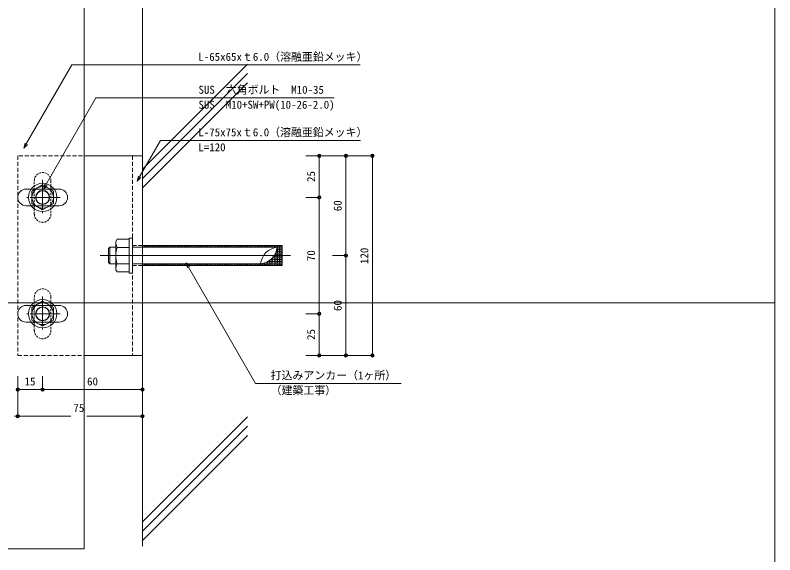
# Model space of a CAD drawing. Units: millimetres on the paper. Extents: x -401 to 401, y -279 to 279.
# Drawn here: x 172.4 to 400.7, y -62.5 to 99.8 of the extents above; entities that cross this region are included whole.
import ezdxf
from ezdxf.enums import TextEntityAlignment as Align

# ---------------------------------------------------------------- set-up
doc = ezdxf.new("R2010")
doc.units = ezdxf.units.MM
doc.linetypes.add('DASHED1', pattern=[1.8, 1.2, -0.6])
doc.linetypes.add('LONG_CHAIN', pattern=[21, 18, -1, 1, -1])
for name, color, linetype, lineweight in [('0-0_A-C01-補助線(非印刷)', 4, 'Continuous', 9), ('0-1_0-A01-枠A', 4, 'Continuous', 9), ('0-4_A-C02-ハッチング', 134, 'Continuous', 9), ('0-5_A-D01-RC', 4, 'Continuous', 9), ('0-8_A-D09-金物_鋼材', 4, 'Continuous', 9), ('0-A_0', 1, 'Continuous', 9), ('0-B_A-C05-見え掛り_細線', 1, 'Continuous', 9), ('0-C_A-C04-見上げ_見え隠れ線', 4, 'DASHED1', 9), ('1-1_0-A11-寸法_詳細', 5, 'Continuous', 9), ('1-3_A-B03-文字_書込_小', 7, 'Continuous', 9)]:
    doc.layers.add(name, color=color, linetype=linetype, lineweight=lineweight)
doc.styles.add('ＭＳ ゴシック', font='')
doc.styles.get('ＭＳ ゴシック').set_extended_font_data('MS Gothic')

# ---------------------------------------------------------------- blocks, each defined once
blk = doc.blocks.new('G$CF361E94F')
at = {"layer": '0-A_0', "linetype": 'LONG_CHAIN'}
for p, q in [((0, 10.5), (0, -10.5)), ((-10.5, 0), (10.5, 0))]:
    blk.add_line(p, q, dxfattribs=at)
at = {"layer": '0-A_0', "color": 7}
blk.add_lwpolyline([(-7.5, 0), (-3.75, -6.495), (3.75, -6.495), (7.5, 0), (3.75, 6.495), (-3.75, 6.495)], close=True, dxfattribs=at)
for radius in [8.5, 6.495, 4.21, 4]:
    blk.add_circle((0, 0), radius, dxfattribs=at)
at = {"layer": '0-B_A-C05-見え掛り_細線'}
for p, q in [((-5, 10), (-5, -10)), ((5, -10), (5, 10))]:
    blk.add_line(p, q, dxfattribs=at)
for centre, start, end in [((0, 10), 0, 180), ((0, -10), 180, 0)]:
    blk.add_arc(centre, 5, start, end, dxfattribs=at)
at = {"layer": '0-C_A-C04-見上げ_見え隠れ線'}
for p, q in [((-10, 5), (10, 5)), ((10, -5), (-10, -5))]:
    blk.add_line(p, q, dxfattribs=at)
for centre, start, end in [((-10, 0), 90, 270), ((10, 0), 270, 90)]:
    blk.add_arc(centre, 5, start, end, dxfattribs=at)
blk = doc.blocks.new('_Dot')
at = {"layer": '0-A_0', "color": 7}
blk.add_line((-0.5, 0), (-1, 0), dxfattribs=at)
for radius in [0.5, 0.25]:
    blk.add_circle((0, 0), radius, dxfattribs=at)
blk = doc.blocks.new('_Open30')
at = {"layer": '0-A_0', "color": 7}
blk.add_line((0, 0), (-1, 0), dxfattribs=at)
blk.add_lwpolyline([(-1, 0.2679), (0, 0), (-1, -0.2679)], dxfattribs=at)
blk = doc.blocks.new('G$C16211926')
at = {"layer": '0-A_0'}
blk.add_line((0, -95), (0, 19.5), dxfattribs=at)
at = {"layer": '0-A_0', "color": 7}
for p, q in [((-4.188, 14.5), (-5, 13.688)), ((-4.188, 14.5), (4.188, 14.5)), ((5, 13.688), (4.188, 14.5)), ((-8.487, 10), (-9.8, 9.242)), ((-9.8, 2), (-9.8, 9.242)), ((8.487, 10), (-8.487, 10)), ((-5, 13.688), (-5, 10)), ((-5, 13.688), (5, 13.688)), ((-4.9, 9.242), (-4.9, 2)), ((4.9, 9.242), (4.9, 2)), ((5, 13.688), (5, 10)), ((8.487, 10), (9.8, 9.242)), ((9.8, 2), (9.8, 9.242)), ((-5, 0), (-5, -77)), ((5, 0), (5, -87)), ((-6, -6), (-6, -90)), ((6, -6), (6, -90)), ((6, -90), (-6, -90))]:
    blk.add_line(p, q, dxfattribs=at)
for points in [[(10.5, 0), (10.5, 2), (-10.5, 2)], [(10.5, 0), (-10.5, 0), (-10.5, 2)]]:
    blk.add_lwpolyline(points, dxfattribs=at)
at = {"layer": '0-A_0'}
for centre in [(-5.955, -6.608), (-5.955, -7.315), (-5.955, -8.022), (-5.955, -8.729), (-5.602, -6.254), (-5.602, -6.961), (-5.602, -7.668), (-5.602, -8.375), (-5.602, -9.082), (-5.248, -6.608), (-5.248, -7.315), (-5.248, -8.022), (-5.248, -8.729), (5.358, -6.607), (5.358, -7.315), (5.358, -8.022), (5.358, -8.729), (5.712, -6.254), (5.712, -6.961), (5.712, -7.668), (5.712, -8.375), (5.712, -9.082), (-5.955, -9.436), (-5.955, -10.143), (-5.955, -10.85), (-5.955, -11.557), (-5.955, -12.264), (-5.955, -12.971), (-5.955, -13.679), (-5.602, -9.789), (-5.602, -10.497), (-5.602, -11.204), (-5.602, -11.911), (-5.602, -12.618), (-5.602, -13.325), (-5.248, -9.436), (-5.248, -10.143), (-5.248, -10.85), (-5.248, -11.557), (-5.248, -12.264), (-5.248, -12.971), (-5.248, -13.678), (5.358, -9.436), (5.358, -10.143), (5.358, -10.85), (5.358, -11.557), (5.358, -12.264), (5.358, -12.971), (5.358, -13.678), (5.712, -9.789), (5.712, -10.496), (5.712, -11.203), (5.712, -11.911), (5.712, -12.618), (5.712, -13.325), (-5.955, -14.386), (-5.955, -15.093), (-5.955, -15.8), (-5.955, -16.507), (-5.955, -17.214), (-5.955, -17.921), (-5.602, -14.032), (-5.602, -14.739), (-5.602, -15.446), (-5.602, -16.153), (-5.602, -16.861), (-5.602, -17.568), (-5.602, -18.275), (-5.248, -14.386), (-5.248, -15.093), (-5.248, -15.8), (-5.248, -16.507), (-5.248, -17.214), (-5.248, -17.921), (5.358, -14.386), (5.358, -15.093), (5.358, -15.8), (5.358, -16.507), (5.358, -17.214), (5.358, -17.921), (5.712, -14.032), (5.712, -14.739), (5.712, -15.446), (5.712, -16.153), (5.712, -16.861), (5.712, -17.567), (5.712, -18.274), (-5.955, -18.628), (-5.955, -19.335), (-5.955, -20.042), (-5.955, -20.75), (-5.955, -21.457), (-5.955, -22.164), (-5.955, -22.871), (-5.602, -18.982), (-5.602, -19.689), (-5.602, -20.396), (-5.602, -21.103), (-5.602, -21.81), (-5.602, -22.517), (-5.248, -18.628), (-5.248, -19.335), (-5.248, -20.042), (-5.248, -20.749), (-5.248, -21.457), (-5.248, -22.164), (-5.248, -22.871), (5.358, -18.628), (5.358, -19.335), (5.358, -20.042), (5.358, -20.749), (5.358, -21.457), (5.358, -22.164), (5.358, -22.871), (5.712, -18.982), (5.712, -19.689), (5.712, -20.396), (5.712, -21.103), (5.712, -21.81), (5.712, -22.517), (-5.955, -23.578), (-5.955, -24.285), (-5.955, -24.992), (-5.955, -25.699), (-5.955, -26.406), (-5.955, -27.113), (-5.602, -23.224), (-5.602, -23.932), (-5.602, -24.639), (-5.602, -25.346), (-5.602, -26.053), (-5.602, -26.76), (-5.248, -23.578), (-5.248, -24.285), (-5.248, -24.992), (-5.248, -25.699), (-5.248, -26.406), (-5.248, -27.113), (5.358, -23.578), (5.358, -24.285), (5.358, -24.992), (5.358, -25.699), (5.358, -26.406), (5.358, -27.113), (5.712, -23.224), (5.712, -23.932), (5.712, -24.638), (5.712, -25.346), (5.712, -26.053), (5.712, -26.76), (-5.955, -27.821), (-5.955, -28.528), (-5.955, -29.235), (-5.955, -29.942), (-5.955, -30.649), (-5.955, -31.356), (-5.602, -27.467), (-5.602, -28.174), (-5.602, -28.881), (-5.602, -29.588), (-5.602, -30.295), (-5.602, -31.003), (-5.602, -31.71), (-5.248, -27.821), (-5.248, -28.528), (-5.248, -29.235), (-5.248, -29.942), (-5.248, -30.649), (-5.248, -31.356), (5.358, -27.82), (5.358, -28.528), (5.358, -29.235), (5.358, -29.942), (5.358, -30.649), (5.358, -31.356), (5.712, -27.467), (5.712, -28.174), (5.712, -28.881), (5.712, -29.588), (5.712, -30.295), (5.712, -31.003), (5.712, -31.71), (-5.955, -32.063), (-5.955, -32.77), (-5.955, -33.477), (-5.955, -34.184), (-5.955, -34.892), (-5.955, -35.599), (-5.955, -36.306), (-5.602, -32.417), (-5.602, -33.124), (-5.602, -33.831), (-5.602, -34.538), (-5.602, -35.245), (-5.602, -35.952), (-5.248, -32.063), (-5.248, -32.77), (-5.248, -33.477), (-5.248, -34.184), (-5.248, -34.892), (-5.248, -35.599), (-5.248, -36.306), (5.358, -32.063), (5.358, -32.77), (5.358, -33.477), (5.358, -34.184), (5.358, -34.892), (5.358, -35.599), (5.358, -36.306), (5.712, -32.417), (5.712, -33.124), (5.712, -33.831), (5.712, -34.538), (5.712, -35.245), (5.712, -35.952), (-5.955, -37.013), (-5.955, -37.72), (-5.955, -38.427), (-5.955, -39.134), (-5.955, -39.841), (-5.955, -40.548), (-5.602, -36.659), (-5.602, -37.366), (-5.602, -38.074), (-5.602, -38.781), (-5.602, -39.488), (-5.602, -40.195), (-5.602, -40.902), (-5.248, -37.013), (-5.248, -37.72), (-5.248, -38.427), (-5.248, -39.134), (-5.248, -39.841), (-5.248, -40.548), (5.358, -37.013), (5.358, -37.72), (5.358, -38.427), (5.358, -39.134), (5.358, -39.841), (5.358, -40.548), (5.712, -36.659), (5.712, -37.366), (5.712, -38.074), (5.712, -38.781), (5.712, -39.488), (5.712, -40.195), (5.712, -40.902), (-5.955, -41.256), (-5.955, -41.963), (-5.955, -42.67), (-5.955, -43.377), (-5.955, -44.084), (-5.955, -44.791), (-5.955, -45.498), (-5.602, -41.609), (-5.602, -42.316), (-5.602, -43.023), (-5.602, -43.73), (-5.602, -44.438), (-5.602, -45.145), (-5.248, -41.256), (-5.248, -41.963), (-5.248, -42.67), (-5.248, -43.377), (-5.248, -44.084), (-5.248, -44.791), (-5.248, -45.498), (5.358, -41.256), (5.358, -41.963), (5.358, -42.67), (5.358, -43.377), (5.358, -44.084), (5.358, -44.791), (5.358, -45.498), (5.712, -41.609), (5.712, -42.316), (5.712, -43.023), (5.712, -43.73), (5.712, -44.438), (5.712, -45.145), (-5.955, -46.205), (-5.955, -46.912), (-5.955, -47.62), (-5.955, -48.327), (-5.955, -49.034), (-5.955, -49.741), (-5.602, -45.852), (-5.602, -46.559), (-5.602, -47.266), (-5.602, -47.973), (-5.602, -48.68), (-5.602, -49.387), (-5.602, -50.094), (-5.248, -46.205), (-5.248, -46.912), (-5.248, -47.62), (-5.248, -48.327), (-5.248, -49.034), (-5.248, -49.741), (5.358, -46.205), (5.358, -46.912), (5.358, -47.62), (5.358, -48.327), (5.358, -49.034), (5.358, -49.741), (5.712, -45.852), (5.712, -46.559), (5.712, -47.266), (5.712, -47.973), (5.712, -48.68), (5.712, -49.387), (5.712, -50.094), (-5.955, -50.448), (-5.955, -51.155), (-5.955, -51.862), (-5.955, -52.569), (-5.955, -53.276), (-5.955, -53.984), (-5.955, -54.691), (-5.602, -50.802), (-5.602, -51.509), (-5.602, -52.216), (-5.602, -52.923), (-5.602, -53.63), (-5.602, -54.337), (-5.248, -50.448), (-5.248, -51.155), (-5.248, -51.862), (-5.248, -52.569), (-5.248, -53.276), (-5.248, -53.983), (-5.248, -54.691), (5.358, -50.448), (5.358, -51.155), (5.358, -51.862), (5.358, -52.569), (5.358, -53.276), (5.358, -53.984), (5.358, -54.691), (5.712, -50.802), (5.712, -51.509), (5.712, -52.216), (5.712, -52.923), (5.712, -53.63), (5.712, -54.337), (-5.955, -55.398), (-5.955, -56.105), (-5.955, -56.812), (-5.955, -57.519), (-5.955, -58.226), (-5.955, -58.933), (-5.602, -55.044), (-5.602, -55.751), (-5.602, -56.458), (-5.602, -57.165), (-5.602, -57.873), (-5.602, -58.58), (-5.602, -59.287), (-5.248, -55.398), (-5.248, -56.105), (-5.248, -56.812), (-5.248, -57.519), (-5.248, -58.226), (-5.248, -58.933), (5.358, -55.398), (5.358, -56.105), (5.358, -56.812), (5.358, -57.519), (5.358, -58.226), (5.358, -58.933), (5.712, -55.044), (5.712, -55.751), (5.712, -56.458), (5.712, -57.165), (5.712, -57.873), (5.712, -58.58), (5.712, -59.287), (-5.955, -59.64), (-5.955, -60.348), (-5.955, -61.055), (-5.955, -61.762), (-5.955, -62.469), (-5.955, -63.176), (-5.955, -63.883), (-5.602, -59.994), (-5.602, -60.701), (-5.602, -61.408), (-5.602, -62.115), (-5.602, -62.822), (-5.602, -63.529), (-5.248, -59.64), (-5.248, -60.348), (-5.248, -61.055), (-5.248, -61.762), (-5.248, -62.469), (-5.248, -63.176), (-5.248, -63.883), (5.358, -59.64), (5.358, -60.348), (5.358, -61.055), (5.358, -61.762), (5.358, -62.469), (5.358, -63.176), (5.358, -63.883), (5.712, -59.994), (5.712, -60.701), (5.712, -61.408), (5.712, -62.115), (5.712, -62.822), (5.712, -63.529), (-5.955, -64.59), (-5.955, -65.297), (-5.955, -66.004), (-5.955, -66.711), (-5.955, -67.419), (-5.955, -68.126), (-5.602, -64.236), (-5.602, -64.944), (-5.602, -65.651), (-5.602, -66.358), (-5.602, -67.065), (-5.602, -67.772), (-5.602, -68.479), (-5.248, -64.59), (-5.248, -65.297), (-5.248, -66.004), (-5.248, -66.711), (-5.248, -67.419), (-5.248, -68.126), (5.358, -64.59), (5.358, -65.297), (5.358, -66.004), (5.358, -66.711), (5.358, -67.419), (5.358, -68.126), (5.712, -64.236), (5.712, -64.944), (5.712, -65.651), (5.712, -66.358), (5.712, -67.065), (5.712, -67.772), (5.712, -68.479), (-5.955, -68.833), (-5.955, -69.54), (-5.955, -70.247), (-5.955, -70.954), (-5.955, -71.661), (-5.955, -72.368), (-5.955, -73.075), (-5.602, -69.186), (-5.602, -69.893), (-5.602, -70.601), (-5.602, -71.308), (-5.602, -72.015), (-5.602, -72.722), (-5.248, -68.833), (-5.248, -69.54), (-5.248, -70.247), (-5.248, -70.954), (-5.248, -71.661), (-5.248, -72.368), (-5.248, -73.075), (5.358, -68.833), (5.358, -69.54), (5.358, -70.247), (5.358, -70.954), (5.358, -71.661), (5.358, -72.368), (5.358, -73.075), (5.712, -69.186), (5.712, -69.893), (5.712, -70.601), (5.712, -71.308), (5.712, -72.015), (5.712, -72.722), (-5.955, -73.782), (-5.955, -74.49), (-5.955, -75.197), (-5.955, -75.904), (-5.955, -76.611), (-5.955, -77.318), (-5.602, -73.429), (-5.602, -74.136), (-5.602, -74.843), (-5.602, -75.55), (-5.602, -76.257), (-5.602, -76.965), (-5.248, -73.782), (-5.248, -74.49), (-5.248, -75.197), (-5.248, -75.904), (-5.248, -76.611), (-5.248, -77.318), (5.358, -73.782), (5.358, -74.49), (5.358, -75.197), (5.358, -75.904), (5.358, -76.611), (5.358, -77.318), (5.712, -73.429), (5.712, -74.136), (5.712, -74.843), (5.712, -75.55), (5.712, -76.257), (5.712, -76.965), (-5.955, -78.025), (-5.955, -78.732), (-5.955, -79.439), (-5.955, -80.146), (-5.955, -80.853), (-5.955, -81.561), (-5.602, -77.672), (-5.602, -78.379), (-5.602, -79.086), (-5.602, -79.793), (-5.602, -80.5), (-5.602, -81.207), (-5.602, -81.914), (-5.248, -78.025), (-5.248, -78.732), (-5.248, -79.44), (-5.248, -80.146), (-5.248, -80.853), (-5.248, -81.561), (-4.895, -78.379), (-4.895, -79.086), (-4.895, -79.793), (-4.895, -80.5), (-4.895, -81.207), (-4.895, -81.914), (-4.541, -79.439), (-4.541, -80.146), (-4.541, -80.853), (-4.541, -81.561), (-4.187, -80.5), (-4.187, -81.207), (-4.187, -81.914), (-3.834, -81.561), (-3.48, -81.914), (5.358, -78.025), (5.358, -78.732), (5.358, -79.439), (5.358, -80.146), (5.358, -80.854), (5.358, -81.561), (5.712, -77.672), (5.712, -78.379), (5.712, -79.086), (5.712, -79.793), (5.712, -80.5), (5.712, -81.207), (5.712, -81.914), (-5.955, -82.268), (-5.955, -82.975), (-5.955, -83.682), (-5.955, -84.389), (-5.955, -85.096), (-5.955, -85.803), (-5.955, -86.511), (-5.602, -82.621), (-5.602, -83.328), (-5.602, -84.036), (-5.602, -84.743), (-5.602, -85.45), (-5.602, -86.157), (-5.248, -82.268), (-5.248, -82.975), (-5.248, -83.682), (-5.248, -84.389), (-5.248, -85.096), (-5.248, -85.803), (-5.248, -86.511), (-4.895, -82.621), (-4.895, -83.328), (-4.895, -84.036), (-4.895, -84.743), (-4.895, -85.45), (-4.895, -86.157), (-4.541, -82.268), (-4.541, -82.975), (-4.541, -83.682), (-4.541, -84.389), (-4.541, -85.096), (-4.541, -85.803), (-4.541, -86.511), (-4.187, -82.621), (-4.187, -83.328), (-4.187, -84.036), (-4.187, -84.743), (-4.187, -85.45), (-4.187, -86.157), (-3.834, -82.268), (-3.834, -82.975), (-3.834, -83.682), (-3.834, -84.389), (-3.834, -85.096), (-3.834, -85.803), (-3.834, -86.511), (-3.48, -82.621), (-3.48, -83.328), (-3.48, -84.036), (-3.48, -84.743), (-3.48, -85.45), (-3.48, -86.157), (-3.127, -82.268), (-3.127, -82.975), (-3.127, -83.682), (-3.127, -84.389), (-3.127, -85.096), (-3.127, -85.803), (-3.127, -86.51), (-2.773, -83.328), (-2.773, -84.036), (-2.773, -84.743), (-2.773, -85.45), (-2.773, -86.157), (-2.42, -83.682), (-2.42, -84.389), (-2.42, -85.096), (-2.42, -85.803), (-2.42, -86.51), (-2.066, -84.036), (-2.066, -84.743), (-2.066, -85.45), (-2.066, -86.157), (-1.712, -84.389), (-1.712, -85.096), (-1.712, -85.803), (-1.712, -86.51), (-1.359, -84.743), (-1.359, -85.45), (-1.359, -86.157), (-1.006, -86.511), (-1.005, -85.096), (-1.005, -85.803), (-0.652, -85.45), (-0.652, -86.157), (-0.298, -85.096), (-0.298, -85.803), (-0.298, -86.511), (0.055, -85.45), (0.055, -86.157), (0.409, -85.803), (0.409, -86.51), (0.762, -86.157), (1.116, -86.51), (1.469, -86.157), (1.823, -86.51), (2.53, -86.511), (5.358, -82.268), (5.358, -82.975), (5.358, -83.682), (5.358, -84.389), (5.358, -85.096), (5.358, -85.803), (5.358, -86.511), (5.712, -82.621), (5.712, -83.329), (5.712, -84.036), (5.712, -84.743), (5.712, -85.45), (5.712, -86.157), (-5.955, -87.218), (-5.955, -87.925), (-5.955, -88.632), (-5.955, -89.339), (-5.602, -86.864), (-5.602, -87.571), (-5.602, -88.278), (-5.602, -88.985), (-5.602, -89.692), (-5.248, -87.218), (-5.248, -87.925), (-5.248, -88.632), (-5.248, -89.339), (-4.895, -86.864), (-4.895, -87.571), (-4.895, -88.278), (-4.895, -88.985), (-4.895, -89.692), (-4.541, -87.217), (-4.541, -87.925), (-4.541, -88.632), (-4.541, -89.339), (-4.188, -89.692), (-4.187, -86.864), (-4.187, -87.571), (-4.187, -88.278), (-4.187, -88.985), (-3.834, -87.217), (-3.834, -87.925), (-3.834, -88.632), (-3.834, -89.339), (-3.48, -86.864), (-3.48, -87.571), (-3.48, -88.278), (-3.48, -88.985), (-3.48, -89.692), (-3.127, -87.217), (-3.127, -87.925), (-3.127, -88.632), (-3.127, -89.339), (-2.773, -86.864), (-2.773, -87.571), (-2.773, -88.278), (-2.773, -88.985), (-2.773, -89.692), (-2.42, -87.217), (-2.42, -87.925), (-2.42, -88.632), (-2.42, -89.339), (-2.066, -86.864), (-2.066, -87.571), (-2.066, -88.278), (-2.066, -88.985), (-2.066, -89.692), (-1.713, -89.339), (-1.712, -87.217), (-1.712, -87.925), (-1.712, -88.632), (-1.359, -86.864), (-1.359, -87.571), (-1.359, -88.278), (-1.359, -88.985), (-1.359, -89.692), (-1.006, -87.925), (-1.006, -88.632), (-1.006, -89.339), (-1.005, -87.217), (-0.652, -86.864), (-0.652, -87.571), (-0.652, -88.278), (-0.652, -88.985), (-0.652, -89.692), (-0.298, -87.217), (-0.298, -87.925), (-0.298, -88.632), (-0.298, -89.339), (0.055, -86.864), (0.055, -87.571), (0.055, -88.278), (0.055, -88.985), (0.055, -89.692), (0.409, -87.217), (0.409, -87.925), (0.409, -88.632), (0.409, -89.339), (0.762, -86.864), (0.762, -87.571), (0.762, -88.278), (0.762, -88.985), (0.762, -89.692), (1.116, -87.217), (1.116, -87.925), (1.116, -88.632), (1.116, -89.339), (1.469, -86.864), (1.469, -87.571), (1.469, -88.278), (1.469, -88.985), (1.469, -89.692), (1.823, -87.217), (1.823, -87.925), (1.823, -88.632), (1.823, -89.339), (2.177, -86.864), (2.177, -87.571), (2.177, -88.278), (2.177, -88.985), (2.177, -89.692), (2.53, -87.217), (2.53, -87.925), (2.53, -88.632), (2.53, -89.339), (2.884, -86.864), (2.884, -87.571), (2.884, -88.278), (2.884, -88.985), (2.884, -89.692), (3.237, -87.217), (3.237, -87.925), (3.237, -88.632), (3.237, -89.339), (3.591, -86.864), (3.591, -87.571), (3.591, -88.278), (3.591, -88.985), (3.591, -89.692), (3.944, -87.217), (3.944, -87.925), (3.944, -88.632), (3.944, -89.339), (4.298, -87.571), (4.298, -88.278), (4.298, -88.985), (4.298, -89.692), (4.651, -87.925), (4.651, -88.632), (4.651, -89.339), (4.652, -87.218), (5.005, -87.571), (5.005, -88.278), (5.005, -88.985), (5.005, -89.692), (5.358, -87.217), (5.358, -87.925), (5.358, -88.632), (5.358, -89.339), (5.712, -86.864), (5.712, -87.571), (5.712, -88.278), (5.712, -88.985), (5.712, -89.692)]:
    blk.add_circle(centre, 0.05, dxfattribs=at)
at = {"layer": '0-A_0', "color": 7}
for centre, radius, start, end in [((-8.487, 1.134), 8.866, 66.13493, 89.99998), ((0, -6.216), 16.216, 72.41194, 107.58806), ((8.487, 1.134), 8.866, 90.00002, 113.86507), ((6.186, -75.814), 11.248, 186.0509, 263.9491), ((-6.186, -88.186), 11.248, 6.05054, 83.9491)]:
    blk.add_arc(centre, radius, start, end, dxfattribs=at)

msp = doc.modelspace()

# ---------------------------------------------------------------- linework, layer by layer
at = {"layer": '0-0_A-C01-補助線(非印刷)'}
for p, q in [((-400.667, 13.333), (400.667, 13.333)), ((400.667, 13.333), (395.667, 13.333))]:
    msp.add_line(p, q, dxfattribs=at)
at = {"layer": '0-1_0-A01-枠A'}
msp.add_line((400.667, -278.667), (400.667, 278.667), dxfattribs=at)
at = {"layer": '0-4_A-C02-ハッチング'}
for p, q in [((210.654, 53.521), (242.213, 85.08)), ((210.654, 50.692), (242.213, 82.251)), ((210.654, 47.864), (242.213, 79.423)), ((210.654, -52.545), (242.213, -20.986)), ((210.654, -55.374), (242.213, -23.815)), ((210.654, -58.202), (242.213, -26.643))]:
    msp.add_line(p, q, dxfattribs=at)
at = {"layer": '0-5_A-D01-RC'}
msp.add_line((210.654, -59.835), (210.654, 266.33), dxfattribs=at)
at = {"layer": '0-B_A-C05-見え掛り_細線'}
for p in [(193.154, 224.988), (160.654, -60.637)]:
    msp.add_line(p, (193.154, -60.637), dxfattribs=at)
msp.add_lwpolyline([(193.154, 57.488), (210.654, 57.488), (210.654, -2.512), (193.154, -2.512)], dxfattribs=at)
at = {"layer": '0-C_A-C04-見上げ_見え隠れ線'}
for p, q in [((207.654, 57.488), (207.654, -2.512)), ((207.654, 30.488), (210.654, 30.488)), ((207.654, 24.488), (210.654, 24.488))]:
    msp.add_line(p, q, dxfattribs=at)
msp.add_lwpolyline([(173.154, 57.488), (173.154, -2.512), (210.654, -2.512), (210.654, 57.488)], close=True, dxfattribs=at)
at = {"layer": '1-1_0-A11-寸法_詳細'}
for p, q in [((259.771, 57.488), (263.771, 57.488)), ((259.771, 57.488), (279.771, 57.488)), ((267.771, 57.488), (271.771, 57.488)), ((263.771, 45.988), (263.771, 56.488)), ((271.771, 28.488), (271.771, 56.488)), ((279.771, 56.488), (279.771, -1.512)), ((259.771, 44.988), (263.771, 44.988)), ((259.771, 44.988), (263.771, 44.988)), ((263.771, 10.988), (263.771, 43.988)), ((267.771, 27.488), (271.771, 27.488)), ((267.771, 27.488), (271.771, 27.488)), ((271.771, -1.512), (271.771, 26.488)), ((259.771, 9.988), (263.771, 9.988)), ((259.771, 9.988), (263.771, 9.988)), ((263.771, -1.512), (263.771, 8.988)), ((259.771, -2.512), (263.771, -2.512)), ((259.771, -2.512), (279.771, -2.512)), ((267.771, -2.512), (271.771, -2.512)), ((173.154, -8.809), (173.154, -12.809)), ((173.154, -8.809), (173.154, -20.809)), ((173.154, -8.809), (173.154, -20.809)), ((180.654, -8.809), (180.654, -12.809)), ((180.654, -8.809), (180.654, -12.809)), ((210.654, -8.809), (210.654, -12.809)), ((210.654, -8.809), (210.654, -20.809)), ((174.154, -12.809), (179.654, -12.809)), ((181.654, -12.809), (209.654, -12.809)), ((174.154, -20.809), (189.098, -20.809)), ((209.654, -20.809), (193.954, -20.809))]:
    msp.add_line(p, q, dxfattribs=at)
at = {"layer": '1-3_A-B03-文字_書込_小'}
for points in [[(175.721, 61.061), (189.387, 84.803), (276.107, 84.803)], [(181.629, 48.798), (196.649, 74.894), (268.231, 74.894)], [(209.761, 51.142), (216.071, 62.105), (276.138, 62.105)], [(224.502, 23.983), (244.63, -10.986), (288.417, -10.986)]]:
    msp.add_lwpolyline(points, dxfattribs=at)

# ---------------------------------------------------------------- block references
at = {"layer": '0-8_A-D09-金物_鋼材', "xscale": 0.5, "yscale": 0.5}
for name, p, rotation in [('G$CF361E94F', (180.654, 44.988), 270), ('G$C16211926', (207.654, 27.488), 90), ('G$CF361E94F', (180.654, 9.988), 270)]:
    msp.add_blockref(name, p, dxfattribs=dict(at, rotation=rotation))
at = {"layer": '1-1_0-A11-寸法_詳細'}
for p, rotation in [((263.771, 57.488), 90), ((271.771, 57.488), 90), ((279.771, 57.488), 90), ((263.771, 44.988), 270), ((263.771, 44.988), 90), ((271.771, 27.488), 270), ((271.771, 27.488), 90), ((263.771, 9.988), 270), ((263.771, 9.988), 90), ((263.771, -2.512), 270), ((271.771, -2.512), 270), ((279.771, -2.512), 270), ((173.154, -12.809), 180), ((180.654, -12.809), 180), ((173.154, -20.809), 180)]:
    msp.add_blockref('_Dot', p, dxfattribs=dict(at, rotation=rotation))
for p in [(180.654, -12.809), (210.654, -12.809), (173.154, -20.809), (210.654, -20.809)]:
    msp.add_blockref('_Dot', p, dxfattribs=at)
at = {"layer": '1-3_A-B03-文字_書込_小', "xscale": 1.5, "yscale": 1.5}
for p, rotation in [((174.972, 59.761), 240.07573), ((209.013, 49.842), 240.07573), ((180.88, 47.498), 240.07573), ((223.754, 25.283), 119.92427)]:
    msp.add_blockref('_Open30', p, dxfattribs=dict(at, rotation=rotation))

# ---------------------------------------------------------------- texts
at = {"layer": '1-1_0-A11-寸法_詳細', "style": 'ＭＳ ゴシック'}
for s, p in [('25', (263.234, 49.632)), ('60', (271.234, 40.837)), ('120', (279.234, 24.954)), ('70', (263.234, 25.825)), ('60', (271.234, 10.837)), ('25', (263.234, 2.132))]:
    msp.add_text(s, height=2.405, rotation=90, dxfattribs=at).set_placement(p, align=Align.BOTTOM_LEFT)
for s, p in [('15', (175.216, -12.272)), ('60', (194.004, -12.272)), ('75', (189.895, -20.272))]:
    msp.add_text(s, height=2.405, dxfattribs=at).set_placement(p, align=Align.BOTTOM_LEFT)
at = {"layer": '1-3_A-B03-文字_書込_小', "style": 'ＭＳ ゴシック'}
for s, p in [('L-65x65xｔ6.0（溶融亜鉛メッキ）', (227.445, 85.341)), ('SUS\u3000六角ボルト\u3000M10-35', (227.484, 75.431)), ('SUS\u3000M10+SW+PW(10-26-2.0)', (227.484, 70.931)), ('L-75x75xｔ6.0（溶融亜鉛メッキ）', (227.445, 62.643)), ('L=120', (227.445, 58.143)), ('打込みアンカー（1ヶ所）', (249.166, -10.448)), ('（建築工事）', (249.166, -14.948))]:
    msp.add_text(s, height=2.405, dxfattribs=at).set_placement(p, align=Align.BOTTOM_LEFT)

doc.saveas('drawing.dxf')
